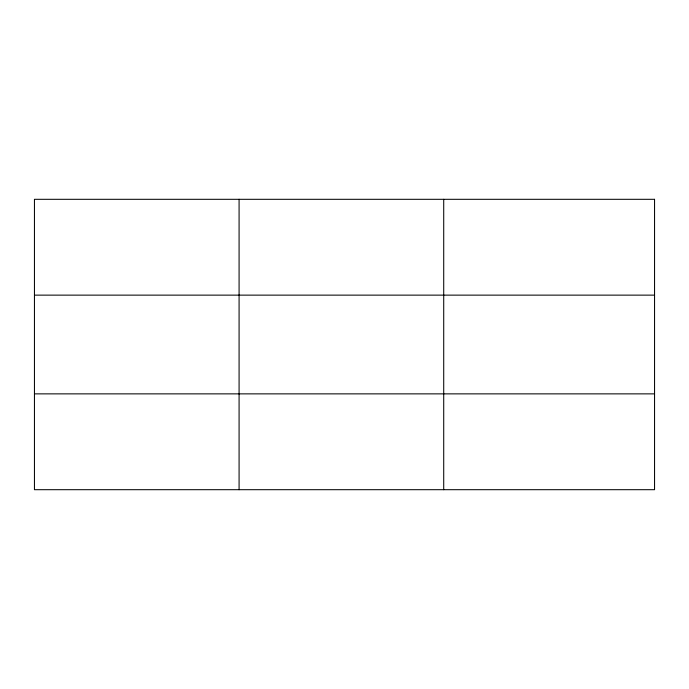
<?xml version="1.0" encoding="UTF-8"?>
<svg xmlns="http://www.w3.org/2000/svg" width="689" height="689" viewBox="0 0 689 689"><rect width="100%" height="100%" fill="white"/><g stroke="black" fill="none" stroke-linecap="round" stroke-linejoin="round"><path stroke-width="1.03" d="M239.083 489.69L239.083 199.31M443.716 489.69L443.716 199.31M34.45 295.133L654.55 295.133M34.45 393.867L654.55 393.867M654.55 199.31L654.55 489.69L34.45 489.69L34.45 199.31L654.55 199.31"/></g></svg>
